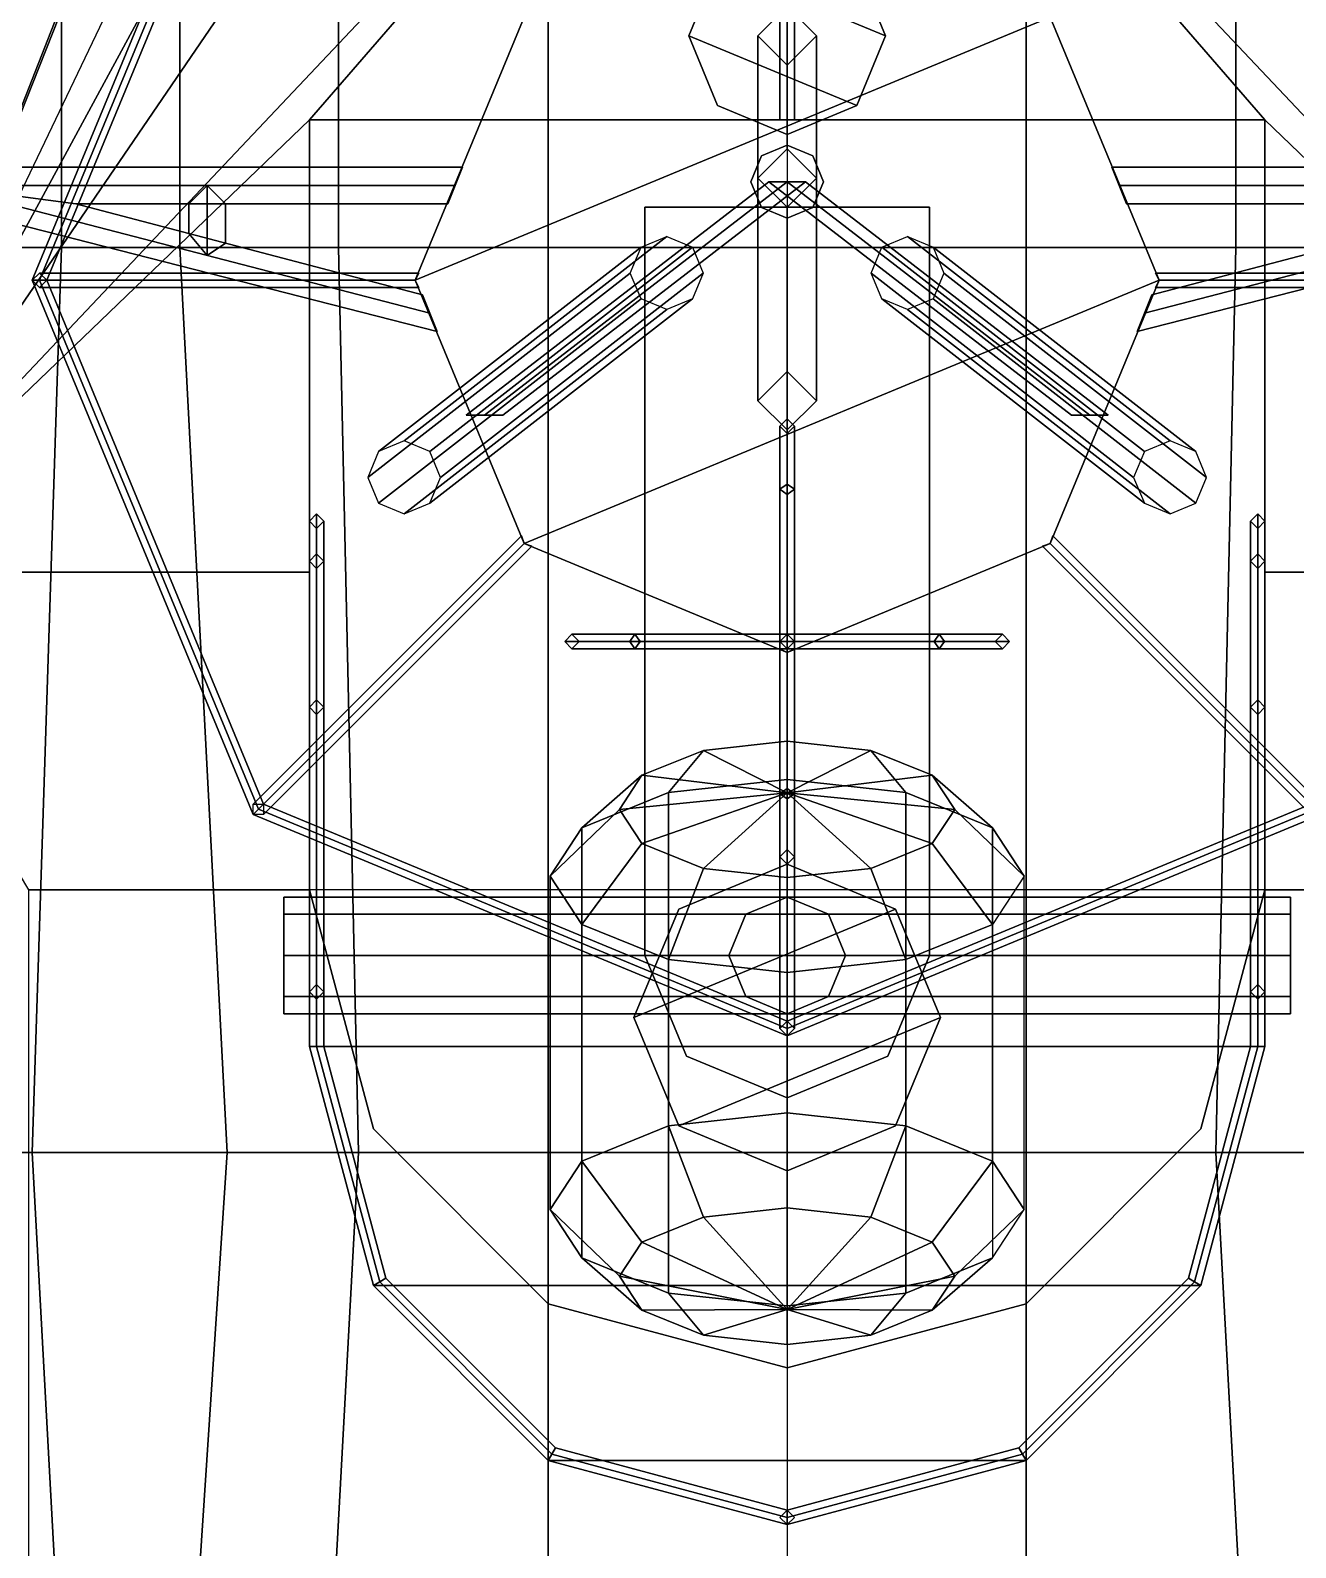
# Model space of a CAD drawing. Header units: millimetres. Extents: x -4.2 to 4.2, y -36.1 to 45.6.
# Drawn here: x -2.075 to 1.394, y 16.587 to 20.745 of the extents above; entities that cross this region are included whole.
import ezdxf

# ---------------------------------------------------------------- set-up
doc = ezdxf.new("R2010")
doc.units = ezdxf.units.MM
doc.layers.add('h2', color=7, linetype='Continuous')
doc.layers.add('superstructure', color=3, linetype='Continuous')

msp = doc.modelspace()

# ---------------------------------------------------------------- linework, layer by layer
at = {"color": 1}
for points in [[(-1.99, 20.15, -1.37), (-2.53, 20.15, -1.435), (-2.53, 22.61, -1.215), (-1.99, 22.61, -1.13)], [(-1.665, 20.15, -1.37), (-1.99, 20.15, -1.37), (-1.99, 22.61, -1.13), (-1.665, 22.61, -1.135)], [(-1.23, 20.15, -1.44), (-1.665, 20.15, -1.37), (-1.665, 22.61, -1.135), (-1.23, 22.61, -1.225)], [(-0.655, 20.15, -1.645), (-1.23, 20.15, -1.44), (-1.23, 22.61, -1.225), (-0.655, 22.61, -1.505)], [(0, 20.15, -1.98), (-0.655, 20.15, -1.645), (-0.655, 22.61, -1.505), (0, 22.61, -1.98)], [(-2.07, 17.67, -1.595), (-2.53, 17.67, -1.64), (-2.53, 20.15, -1.435), (-1.99, 20.15, -1.37)], [(-1.535, 17.67, -1.595), (-2.07, 17.67, -1.595), (-1.99, 20.15, -1.37), (-1.665, 20.15, -1.37)], [(-1.175, 17.67, -1.655), (-1.535, 17.67, -1.595), (-1.665, 20.15, -1.37), (-1.23, 20.15, -1.44)], [(-0.655, 17.67, -1.76), (-1.175, 17.67, -1.655), (-1.23, 20.15, -1.44), (-0.655, 20.15, -1.645)], [(0, 17.67, -1.98), (-0.655, 17.67, -1.76), (-0.655, 20.15, -1.645), (0, 20.15, -1.98)], [(-1.93, 15.1, -1.795), (-2.53, 15.1, -1.815), (-2.53, 17.67, -1.64), (-2.07, 17.67, -1.595)], [(-1.705, 15.1, -1.795), (-1.93, 15.1, -1.795), (-2.07, 17.67, -1.595), (-1.535, 17.67, -1.595)], [(-1.315, 15.1, -1.815), (-1.705, 15.1, -1.795), (-1.535, 17.67, -1.595), (-1.175, 17.67, -1.655)], [(-0.655, 15.1, -1.875), (-1.315, 15.1, -1.815), (-1.175, 17.67, -1.655), (-0.655, 17.67, -1.76)], [(0, 15.1, -1.98), (-0.655, 15.1, -1.875), (-0.655, 17.67, -1.76), (0, 17.67, -1.98)]]:
    msp.add_3dface(points, dxfattribs=at)
at = {"layer": 'h2', "color": 1}
for points in [[(0, 20.15, -1.98), (0.655, 20.15, -1.645), (0.655, 22.61, -1.505), (0, 22.61, -1.98)], [(0.655, 20.15, -1.645), (1.23, 20.15, -1.44), (1.23, 22.61, -1.225), (0.655, 22.61, -1.505)], [(1.23, 20.15, -1.44), (1.665, 20.15, -1.37), (1.665, 22.61, -1.135), (1.23, 22.61, -1.225)], [(0, 17.67, -1.98), (0.655, 17.67, -1.76), (0.655, 20.15, -1.645), (0, 20.15, -1.98)], [(0.655, 17.67, -1.76), (1.175, 17.67, -1.655), (1.23, 20.15, -1.44), (0.655, 20.15, -1.645)], [(1.175, 17.67, -1.655), (1.535, 17.67, -1.595), (1.665, 20.15, -1.37), (1.23, 20.15, -1.44)], [(0, 15.1, -1.98), (0.655, 15.1, -1.875), (0.655, 17.67, -1.76), (0, 17.67, -1.98)], [(0.655, 15.1, -1.875), (1.315, 15.1, -1.815), (1.175, 17.67, -1.655), (0.655, 17.67, -1.76)], [(1.315, 15.1, -1.815), (1.705, 15.1, -1.795), (1.535, 17.67, -1.595), (1.175, 17.67, -1.655)]]:
    msp.add_3dface(points, dxfattribs=at)
at = {"layer": 'superstructure'}
for points in [[(-1.02, 35.92, 5.76), (-1.04, 35.92, 5.74), (-2.27, 20.37, 13.3), (-2.25, 20.32, 13.35)], [(-1.04, 35.92, 5.74), (-1.02, 35.92, 5.72), (-2.25, 20.32, 13.25), (-2.27, 20.37, 13.3)], [(-1, 35.92, 5.74), (-1.02, 35.92, 5.76), (-2.25, 20.32, 13.35), (-2.23, 20.37, 13.3)], [(-1.02, 35.92, 5.72), (-1, 35.92, 5.74), (-2.23, 20.37, 13.3), (-2.25, 20.32, 13.25)], [(1.02, 35.92, 5.76), (1, 35.92, 5.74), (2.23, 20.37, 13.3), (2.25, 20.32, 13.35)], [(1, 35.92, 5.74), (1.02, 35.92, 5.72), (2.25, 20.32, 13.25), (2.23, 20.37, 13.3)], [(1.04, 35.92, 5.74), (1.02, 35.92, 5.76), (2.25, 20.32, 13.35), (2.27, 20.37, 13.3)], [(1.02, 35.92, 5.72), (1.04, 35.92, 5.74), (2.27, 20.37, 13.3), (2.25, 20.32, 13.25)], [(-2.6, 19.26, 5.69), (-1.65, 23.05, 5.69), (-1.65, 23.05, 5.69), (-2.6, 24.09, 5.69)], [(-2.6, 24.09, 5.69), (-2.6, 24.09, 5.69), (-2.6, 19.26, 5.69), (-1.22, 22.78, 5.69)], [(1.22, 22.78, 5.69), (1.22, 22.78, 5.69), (2.6, 19.26, 5.69), (2.6, 24.09, 5.69)], [(-2.6, 19.26, 5.69), (-1.36, 22.39, 5.69), (-1.36, 22.39, 5.69), (-1.65, 23.05, 5.69)], [(-1.22, 22.78, 5.69), (-1.22, 22.78, 5.69), (-2.6, 19.26, 5.69), (-0.92, 22.36, 5.69)], [(0.92, 22.36, 5.69), (0.92, 22.36, 5.69), (2.6, 19.26, 5.69), (1.22, 22.78, 5.69)], [(-2.6, 19.26, 5.69), (-1.15, 22.29, 5.69), (-1.15, 22.29, 5.69), (-1.36, 22.39, 5.69)], [(0, 20.5, 8.57), (-0.02, 20.5, 8.59), (-0.02, 22.39, 14.15), (0, 22.41, 14.15)], [(-0.02, 20.5, 8.59), (0, 20.5, 8.61), (0, 22.37, 14.15), (-0.02, 22.39, 14.15)], [(0.02, 20.5, 8.59), (0, 20.5, 8.57), (0, 22.41, 14.15), (0.02, 22.39, 14.15)], [(0, 20.5, 8.61), (0.02, 20.5, 8.59), (0.02, 22.39, 14.15), (0, 22.37, 14.15)], [(-0.92, 22.36, 5.69), (-0.92, 22.36, 5.69), (-2.6, 19.26, 5.69), (-0.62, 22.16, 5.69)], [(0.62, 22.16, 5.69), (0.62, 22.16, 5.69), (2.6, 19.26, 5.69), (0.92, 22.36, 5.69)], [(-0.62, 22.16, 5.69), (-0.62, 22.16, 5.69), (-2.6, 19.26, 5.69), (0, 22.01, 5.69)], [(0, 22.01, 5.69), (0, 22.01, 5.69), (2.6, 19.26, 5.69), (0.62, 22.16, 5.69)], [(0, 22.01, 5.69), (0, 22.01, 5.69), (-2.6, 19.26, 5.69), (-1.31, 20.5, 5.69)], [(0, 22.01, 5.69), (0, 22.01, 5.69), (-1.31, 20.5, 5.69), (1.31, 20.5, 5.69)], [(0, 22.01, 5.69), (0, 22.01, 5.69), (1.31, 20.5, 5.69), (2.6, 19.26, 5.69)], [(-2.07, 20.06, 13.99), (-2.05, 20.06, 14.01), (-1.4496, 21.5096, 14.01), (-1.4637, 21.5237, 13.99)], [(-2.05, 20.06, 13.97), (-2.07, 20.06, 13.99), (-1.4637, 21.5237, 13.99), (-1.4496, 21.5096, 13.97)], [(-2.05, 20.06, 14.01), (-2.03, 20.06, 13.99), (-1.4354, 21.4954, 13.99), (-1.4496, 21.5096, 14.01)], [(-2.03, 20.06, 13.99), (-2.05, 20.06, 13.97), (-1.4496, 21.5096, 13.97), (-1.4354, 21.4954, 13.99)], [(0, 21.08, 13.35), (-0.7212, 20.7812, 13.35), (-1.02, 20.06, 13.35), (0.7212, 20.7812, 13.35)], [(-0.1909, 20.9209, 17.73), (0.27, 20.73, 17.73), (0.1909, 20.9209, 17.73), (0, 21, 17.73)], [(-0.1909, 20.9209, 16.35), (-0.27, 20.73, 16.35), (-0.27, 20.73, 17.73), (-0.1909, 20.9209, 17.73)], [(-0.27, 20.73, 17.73), (0.1909, 20.5391, 17.73), (0.27, 20.73, 17.73), (-0.1909, 20.9209, 17.73)], [(0.27, 20.73, 16.35), (0.1909, 20.9209, 16.35), (0.1909, 20.9209, 17.73), (0.27, 20.73, 17.73)], [(0, 20.81, 16.06), (-0.08, 20.73, 16.14), (-0.08, 20.73, 16.35), (0, 20.81, 16.35)], [(0, 20.42, 16.06), (-0.08, 20.34, 16.14), (-0.08, 20.73, 16.14), (0, 20.81, 16.06)], [(0.08, 20.73, 16.14), (0, 20.81, 16.06), (0, 20.81, 16.35), (0.08, 20.73, 16.35)], [(0.08, 20.34, 16.14), (0, 20.42, 16.06), (0, 20.81, 16.06), (0.08, 20.73, 16.14)], [(-0.7212, 20.7812, 13.25), (-1.02, 20.06, 13.25), (-1.02, 20.06, 13.35), (-0.7212, 20.7812, 13.35)], [(0.7212, 20.7812, 13.35), (-1.02, 20.06, 13.35), (-0.7212, 19.3388, 13.35), (1.02, 20.06, 13.35)], [(1.02, 20.06, 13.25), (0.7212, 20.7812, 13.25), (0.7212, 20.7812, 13.35), (1.02, 20.06, 13.35)], [(-0.27, 20.73, 16.35), (-0.1909, 20.5391, 16.35), (-0.1909, 20.5391, 17.73), (-0.27, 20.73, 17.73)], [(-0.1909, 20.5391, 17.73), (0, 20.46, 17.73), (0.1909, 20.5391, 17.73), (-0.27, 20.73, 17.73)], [(-0.08, 20.73, 16.14), (0, 20.65, 16.22), (0, 20.65, 16.35), (-0.08, 20.73, 16.35)], [(-0.08, 20.34, 16.14), (0, 20.42, 16.22), (0, 20.65, 16.22), (-0.08, 20.73, 16.14)], [(0, 20.65, 16.22), (0.08, 20.73, 16.14), (0.08, 20.73, 16.35), (0, 20.65, 16.35)], [(0, 20.42, 16.22), (0.08, 20.34, 16.14), (0.08, 20.73, 16.14), (0, 20.65, 16.22)], [(0.1909, 20.5391, 16.35), (0.27, 20.73, 16.35), (0.27, 20.73, 17.73), (0.1909, 20.5391, 17.73)], [(-1.31, 20.5, 5.69), (-1.31, 20.5, 5.69), (-2.6, 19.26, 5.69), (-1.31, 19.26, 5.69)], [(-1.31, 19.26, 5.69), (-1.31, 18.39, 7.59), (-1.31, 18.39, 9.43), (-1.31, 20.5, 9.69)], [(-1.31, 20.5, 5.69), (-1.31, 19.26, 5.69), (-1.31, 20.5, 9.69)], [(1.31, 20.5, 5.69), (-1.31, 20.5, 5.69), (-1.31, 20.5, 9.69), (1.31, 20.5, 9.69)], [(-1.31, 18.39, 9.43), (-1.31, 17.96, 9.43), (-1.31, 17.96, 9.69), (-1.31, 20.5, 9.69)], [(1.31, 17.96, 9.69), (1.31, 20.5, 9.69), (-1.31, 20.5, 9.69), (-1.31, 17.96, 9.69)], [(-0.1909, 20.5391, 16.35), (0, 20.46, 16.35), (0, 20.46, 17.73), (-0.1909, 20.5391, 17.73)], [(0, 20.46, 16.35), (0.1909, 20.5391, 16.35), (0.1909, 20.5391, 17.73), (0, 20.46, 17.73)], [(1.31, 18.39, 7.59), (1.31, 19.26, 5.69), (1.31, 20.5, 9.69), (1.31, 18.39, 9.43)], [(1.31, 19.26, 5.69), (1.31, 20.5, 5.69), (1.31, 20.5, 9.69)], [(1.31, 20.5, 5.69), (1.31, 20.5, 5.69), (1.31, 19.26, 5.69), (2.6, 19.26, 5.69)], [(1.31, 17.96, 9.43), (1.31, 18.39, 9.43), (1.31, 20.5, 9.69), (1.31, 17.96, 9.69)], [(0, 20.42, 13.35), (-0.08, 20.34, 13.35), (-0.08, 20.34, 16.49), (0, 20.42, 16.49)], [(-0.08, 20.34, 16.49), (0, 20.26, 16.49), (0.08, 20.34, 16.49), (0, 20.42, 16.49)], [(0, 20.43, 9.69), (-0.0707, 20.4007, 9.69), (-0.0707, 20.4007, 13.25), (0, 20.43, 13.25)], [(0.0707, 20.4007, 9.69), (0, 20.43, 9.69), (0, 20.43, 13.25), (0.0707, 20.4007, 13.25)], [(0.08, 20.34, 13.35), (0, 20.42, 13.35), (0, 20.42, 16.49), (0.08, 20.34, 16.49)], [(-0.0707, 20.4007, 9.69), (-0.1, 20.33, 9.69), (-0.1, 20.33, 13.25), (-0.0707, 20.4007, 13.25)], [(0.1, 20.33, 9.69), (0.0707, 20.4007, 9.69), (0.0707, 20.4007, 13.25), (0.1, 20.33, 13.25)], [(-0.91, 20.32, 13.35), (-0.89, 20.37, 13.3), (-2.33, 20.37, 13.3), (-2.33, 20.32, 13.35)], [(-0.89, 20.37, 13.3), (-0.91, 20.32, 13.25), (-2.33, 20.32, 13.25), (-2.33, 20.37, 13.3)], [(0, 20.26, 14.75), (-0.08, 20.34, 14.67), (-0.08, 19.73, 14.67), (0, 19.81, 14.75)], [(-0.08, 20.34, 14.67), (0, 20.26, 14.59), (0, 19.65, 14.59), (-0.08, 19.73, 14.67)], [(-0.08, 20.34, 13.35), (0, 20.26, 13.35), (0, 20.26, 16.49), (-0.08, 20.34, 16.49)], [(-0.08, 20.34, 15.24), (0, 20.26, 15.16), (0, 19.65, 15.16), (-0.08, 19.73, 15.24)], [(0, 20.26, 15.32), (-0.08, 20.34, 15.24), (-0.08, 19.73, 15.24), (0, 19.81, 15.32)], [(0.08, 20.34, 14.67), (0, 20.26, 14.75), (0, 19.81, 14.75), (0.08, 19.73, 14.67)], [(0, 20.26, 14.59), (0.08, 20.34, 14.67), (0.08, 19.73, 14.67), (0, 19.65, 14.59)], [(0, 20.26, 13.35), (0.08, 20.34, 13.35), (0.08, 20.34, 16.49), (0, 20.26, 16.49)], [(0, 20.26, 15.16), (0.08, 20.34, 15.24), (0.08, 19.73, 15.24), (0, 19.65, 15.16)], [(0.08, 20.34, 15.24), (0, 20.26, 15.32), (0, 19.81, 15.32), (0.08, 19.73, 15.24)], [(0.91, 20.32, 13.25), (0.89, 20.37, 13.3), (2.33, 20.37, 13.3), (2.33, 20.32, 13.25)], [(0.89, 20.37, 13.3), (0.91, 20.32, 13.35), (2.33, 20.32, 13.35), (2.33, 20.37, 13.3)], [(-0.93, 20.27, 13.3), (-0.91, 20.32, 13.35), (-2.33, 20.32, 13.35), (-1.95, 20.27, 13.3)], [(-0.91, 20.32, 13.25), (-0.93, 20.27, 13.3), (-1.95, 20.27, 13.3), (-2.33, 20.32, 13.25)], [(-0.98, 19.97, 13.25), (-0.96, 19.92, 13.3), (-2.33, 20.27, 13.3), (-2.33, 20.32, 13.25)], [(-1, 20.02, 13.3), (-0.98, 19.97, 13.25), (-2.33, 20.32, 13.25), (-1.95, 20.27, 13.3)], [(-0.98, 19.97, 13.35), (-1, 20.02, 13.3), (-1.95, 20.27, 13.3), (-2.33, 20.32, 13.35)], [(-0.96, 19.92, 13.3), (-0.98, 19.97, 13.35), (-2.33, 20.32, 13.35), (-2.33, 20.27, 13.3)], [(-1.64, 20.27, 13.3), (-1.59, 20.32, 13.25), (-1.59, 20.1281, 13.25), (-1.64, 20.1884, 13.3)], [(-1.59, 20.32, 13.35), (-1.64, 20.27, 13.3), (-1.64, 20.1884, 13.3), (-1.59, 20.1281, 13.35)], [(-1.59, 20.32, 13.25), (-1.54, 20.27, 13.3), (-1.54, 20.1621, 13.3), (-1.59, 20.1281, 13.25)], [(-1.54, 20.27, 13.3), (-1.59, 20.32, 13.35), (-1.59, 20.1281, 13.35), (-1.54, 20.1621, 13.3)], [(0, 20.33, 10.84), (-0.05, 20.33, 10.79), (-0.88, 19.69, 10.79), (-0.83, 19.69, 10.84)], [(-0.05, 20.33, 10.79), (0, 20.33, 10.74), (-0.83, 19.69, 10.74), (-0.88, 19.69, 10.79)], [(0.05, 20.33, 10.79), (0, 20.33, 10.84), (-0.83, 19.69, 10.84), (-0.78, 19.69, 10.79)], [(0, 20.33, 10.74), (0.05, 20.33, 10.79), (-0.78, 19.69, 10.79), (-0.83, 19.69, 10.74)], [(-0.1, 20.33, 9.69), (-0.0707, 20.2593, 9.69), (-0.0707, 20.2593, 13.25), (-0.1, 20.33, 13.25)], [(-0.05, 20.33, 10.79), (0, 20.33, 10.74), (0.83, 19.69, 10.74), (0.78, 19.69, 10.79)], [(0, 20.33, 10.84), (-0.05, 20.33, 10.79), (0.78, 19.69, 10.79), (0.83, 19.69, 10.84)], [(0, 20.33, 10.74), (0.05, 20.33, 10.79), (0.88, 19.69, 10.79), (0.83, 19.69, 10.74)], [(0.05, 20.33, 10.79), (0, 20.33, 10.84), (0.83, 19.69, 10.84), (0.88, 19.69, 10.79)], [(0.0707, 20.2593, 9.69), (0.1, 20.33, 9.69), (0.1, 20.33, 13.25), (0.0707, 20.2593, 13.25)], [(0.91, 20.32, 13.35), (0.93, 20.27, 13.3), (1.95, 20.27, 13.3), (2.33, 20.32, 13.35)], [(0.93, 20.27, 13.3), (0.91, 20.32, 13.25), (2.33, 20.32, 13.25), (1.95, 20.27, 13.3)], [(0.98, 19.97, 13.35), (0.96, 19.92, 13.3), (2.33, 20.27, 13.3), (2.33, 20.32, 13.35)], [(0.96, 19.92, 13.3), (0.98, 19.97, 13.25), (2.33, 20.32, 13.25), (2.33, 20.27, 13.3)], [(0.98, 19.97, 13.25), (1, 20.02, 13.3), (1.95, 20.27, 13.3), (2.33, 20.32, 13.25)], [(1, 20.02, 13.3), (0.98, 19.97, 13.35), (2.33, 20.32, 13.35), (1.95, 20.27, 13.3)], [(-0.39, 20.26, 12.06), (-0.39, 18.21, 12.06), (-0.39, 18.21, 12.19), (-0.39, 20.26, 12.19)], [(0.39, 20.26, 12.19), (0.39, 20.26, 12.06), (-0.39, 20.26, 12.06), (-0.39, 20.26, 12.19)], [(0.39, 20.26, 12.06), (0.39, 18.21, 12.06), (-0.39, 18.21, 12.06), (-0.39, 20.26, 12.06)], [(-0.39, 20.26, 12.19), (-0.39, 18.21, 12.19), (0.39, 18.21, 12.19), (0.39, 20.26, 12.19)], [(-0.0707, 20.2593, 9.69), (0, 20.23, 9.69), (0, 20.23, 13.25), (-0.0707, 20.2593, 13.25)], [(0, 20.23, 9.69), (0.0707, 20.2593, 9.69), (0.0707, 20.2593, 13.25), (0, 20.23, 13.25)], [(0.39, 18.21, 12.19), (0.39, 18.21, 12.06), (0.39, 20.26, 12.06), (0.39, 20.26, 12.19)], [(-1.05, 19.62, 9.69), (-1.1207, 19.5907, 9.69), (-0.4007, 20.1507, 13.25), (-0.33, 20.18, 13.25)], [(-0.9793, 19.5907, 9.69), (-1.05, 19.62, 9.69), (-0.33, 20.18, 13.25), (-0.2593, 20.1507, 13.25)], [(1.05, 19.62, 9.69), (0.9793, 19.5907, 9.69), (0.2593, 20.1507, 13.25), (0.33, 20.18, 13.25)], [(1.1207, 19.5907, 9.69), (1.05, 19.62, 9.69), (0.33, 20.18, 13.25), (0.4007, 20.1507, 13.25)], [(-1.1207, 19.5907, 9.69), (-1.15, 19.52, 9.69), (-0.43, 20.08, 13.25), (-0.4007, 20.1507, 13.25)], [(-0.95, 19.52, 9.69), (-0.9793, 19.5907, 9.69), (-0.2593, 20.1507, 13.25), (-0.23, 20.08, 13.25)], [(0.9793, 19.5907, 9.69), (0.95, 19.52, 9.69), (0.23, 20.08, 13.25), (0.2593, 20.1507, 13.25)], [(1.15, 19.52, 9.69), (1.1207, 19.5907, 9.69), (0.4007, 20.1507, 13.25), (0.43, 20.08, 13.25)], [(-1.01, 20.08, 13.33), (-1.02, 20.06, 13.31), (-2.07, 20.06, 13.99), (-2.05, 20.08, 13.97)], [(-1.4637, 18.5963, 13.99), (-1.4496, 18.6104, 14.01), (-2.05, 20.06, 14.01), (-2.07, 20.06, 13.99)], [(-1.4496, 18.6104, 13.97), (-1.4637, 18.5963, 13.99), (-2.07, 20.06, 13.99), (-2.05, 20.06, 13.97)], [(-1.02, 20.06, 13.31), (-1.01, 20.04, 13.33), (-2.05, 20.04, 13.97), (-2.07, 20.06, 13.99)], [(-1.02, 20.06, 13.35), (-1.01, 20.08, 13.33), (-2.05, 20.08, 13.97), (-2.03, 20.06, 13.99)], [(-1.4496, 18.6104, 14.01), (-1.4354, 18.6246, 13.99), (-2.03, 20.06, 13.99), (-2.05, 20.06, 14.01)], [(-1.4354, 18.6246, 13.99), (-1.4496, 18.6104, 13.97), (-2.05, 20.06, 13.97), (-2.03, 20.06, 13.99)], [(-1.01, 20.04, 13.33), (-1.02, 20.06, 13.35), (-2.03, 20.06, 13.99), (-2.05, 20.04, 13.97)], [(-1.15, 19.52, 9.69), (-1.1207, 19.4493, 9.69), (-0.4007, 20.0093, 13.25), (-0.43, 20.08, 13.25)], [(-1.02, 20.06, 13.25), (-0.7212, 19.3388, 13.25), (-0.7212, 19.3388, 13.35), (-1.02, 20.06, 13.35)], [(-0.9793, 19.4493, 9.69), (-0.95, 19.52, 9.69), (-0.23, 20.08, 13.25), (-0.2593, 20.0093, 13.25)], [(1.02, 20.06, 13.35), (-0.7212, 19.3388, 13.35), (0, 19.04, 13.35), (0.7212, 19.3388, 13.35)], [(0.95, 19.52, 9.69), (0.9793, 19.4493, 9.69), (0.2593, 20.0093, 13.25), (0.23, 20.08, 13.25)], [(1.1207, 19.4493, 9.69), (1.15, 19.52, 9.69), (0.43, 20.08, 13.25), (0.4007, 20.0093, 13.25)], [(0.7212, 19.3388, 13.25), (1.02, 20.06, 13.25), (1.02, 20.06, 13.35), (0.7212, 19.3388, 13.35)], [(1.01, 20.08, 13.33), (1.02, 20.06, 13.35), (2.03, 20.06, 13.99), (2.05, 20.08, 13.97)], [(1.02, 20.06, 13.31), (1.01, 20.08, 13.33), (2.05, 20.08, 13.97), (2.07, 20.06, 13.99)], [(1.02, 20.06, 13.35), (1.01, 20.04, 13.33), (2.05, 20.04, 13.97), (2.03, 20.06, 13.99)], [(1.01, 20.04, 13.33), (1.02, 20.06, 13.31), (2.07, 20.06, 13.99), (2.05, 20.04, 13.97)], [(-1.1207, 19.4493, 9.69), (-1.05, 19.42, 9.69), (-0.33, 19.98, 13.25), (-0.4007, 20.0093, 13.25)], [(-1.05, 19.42, 9.69), (-0.9793, 19.4493, 9.69), (-0.2593, 20.0093, 13.25), (-0.33, 19.98, 13.25)], [(0.9793, 19.4493, 9.69), (1.05, 19.42, 9.69), (0.33, 19.98, 13.25), (0.2593, 20.0093, 13.25)], [(1.05, 19.42, 9.69), (1.1207, 19.4493, 9.69), (0.4007, 20.0093, 13.25), (0.33, 19.98, 13.25)], [(0, 19.81, 14.75), (-0.08, 19.73, 14.67), (-0.08, 19.73, 15.02), (0, 19.81, 15.02)], [(-0.08, 19.73, 15.02), (0, 19.65, 15.02), (0.08, 19.73, 15.02), (0, 19.81, 15.02)], [(0, 19.81, 15.32), (-0.08, 19.73, 15.24), (-0.08, 19.73, 15.54), (0, 19.81, 15.54)], [(-0.08, 19.73, 15.54), (0, 19.65, 15.54), (0.08, 19.73, 15.54), (0, 19.81, 15.54)], [(0.08, 19.73, 14.67), (0, 19.81, 14.75), (0, 19.81, 15.02), (0.08, 19.73, 15.02)], [(0.08, 19.73, 15.24), (0, 19.81, 15.32), (0, 19.81, 15.54), (0.08, 19.73, 15.54)], [(-0.08, 19.73, 14.67), (0, 19.65, 14.59), (0, 19.65, 15.02), (-0.08, 19.73, 15.02)], [(-0.08, 19.73, 15.24), (0, 19.65, 15.16), (0, 19.65, 15.54), (-0.08, 19.73, 15.54)], [(0, 19.65, 14.59), (0.08, 19.73, 14.67), (0.08, 19.73, 15.02), (0, 19.65, 15.02)], [(0, 19.65, 15.16), (0.08, 19.73, 15.24), (0.08, 19.73, 15.54), (0, 19.65, 15.54)], [(0, 19.5013, 13.6087), (-0.02, 19.4872, 13.6228), (-0.02, 19.66, 14.04), (0, 19.68, 14.04)], [(0, 19.68, 14.04), (-0.02, 19.66, 14.04), (-0.02, 19.4872, 14.4572), (0, 19.5013, 14.4713)], [(0.02, 19.4872, 13.6228), (0, 19.5013, 13.6087), (0, 19.68, 14.04), (0.02, 19.66, 14.04)], [(0.02, 19.66, 14.04), (0, 19.68, 14.04), (0, 19.5013, 14.4713), (0.02, 19.4872, 14.4572)], [(-0.02, 19.4872, 13.6228), (0, 19.4731, 13.6369), (0, 19.64, 14.04), (-0.02, 19.66, 14.04)], [(-0.02, 19.66, 14.04), (0, 19.64, 14.04), (0, 19.4731, 14.4431), (-0.02, 19.4872, 14.4572)], [(0, 19.4731, 13.6369), (0.02, 19.4872, 13.6228), (0.02, 19.66, 14.04), (0, 19.64, 14.04)], [(0, 19.64, 14.04), (0.02, 19.66, 14.04), (0.02, 19.4872, 14.4572), (0, 19.4731, 14.4431)], [(0, 19.07, 13.43), (-0.02, 19.07, 13.45), (-0.02, 19.4872, 13.6228), (0, 19.5013, 13.6087)], [(0, 19.5013, 14.4713), (-0.02, 19.4872, 14.4572), (-0.02, 19.07, 14.63), (0, 19.07, 14.65)], [(-0.02, 19.07, 13.45), (0, 19.07, 13.47), (0, 19.4731, 13.6369), (-0.02, 19.4872, 13.6228)], [(-0.02, 19.4872, 14.4572), (0, 19.4731, 14.4431), (0, 19.07, 14.61), (-0.02, 19.07, 14.63)], [(0.02, 19.07, 13.45), (0, 19.07, 13.43), (0, 19.5013, 13.6087), (0.02, 19.4872, 13.6228)], [(0.02, 19.4872, 14.4572), (0, 19.5013, 14.4713), (0, 19.07, 14.65), (0.02, 19.07, 14.63)], [(0, 19.07, 13.47), (0.02, 19.07, 13.45), (0.02, 19.4872, 13.6228), (0, 19.4731, 13.6369)], [(0, 19.4731, 14.4431), (0.02, 19.4872, 14.4572), (0.02, 19.07, 14.63), (0, 19.07, 14.61)], [(-1.29, 19.42, 10.02), (-1.31, 19.4, 10.02), (-1.31, 19.29, 10.27), (-1.29, 19.31, 10.29)], [(-1.29, 19.42, 9.69), (-1.31, 19.4, 9.69), (-1.31, 19.4, 10.02), (-1.29, 19.42, 10.02)], [(-1.27, 19.4, 10.02), (-1.29, 19.42, 10.02), (-1.29, 19.31, 10.29), (-1.27, 19.29, 10.27)], [(-1.27, 19.4, 9.69), (-1.29, 19.42, 9.69), (-1.29, 19.42, 10.02), (-1.27, 19.4, 10.02)], [(1.29, 19.42, 10.02), (1.27, 19.4, 10.02), (1.27, 19.29, 10.27), (1.29, 19.31, 10.29)], [(1.29, 19.42, 9.69), (1.27, 19.4, 9.69), (1.27, 19.4, 10.02), (1.29, 19.42, 10.02)], [(1.31, 19.4, 10.02), (1.29, 19.42, 10.02), (1.29, 19.31, 10.29), (1.31, 19.29, 10.27)], [(1.31, 19.4, 9.69), (1.29, 19.42, 9.69), (1.29, 19.42, 10.02), (1.31, 19.4, 10.02)], [(-1.31, 19.4, 10.02), (-1.29, 19.38, 10.02), (-1.29, 19.27, 10.25), (-1.31, 19.29, 10.27)], [(-1.31, 19.4, 9.69), (-1.29, 19.38, 9.69), (-1.29, 19.38, 10.02), (-1.31, 19.4, 10.02)], [(-1.29, 19.38, 10.02), (-1.27, 19.4, 10.02), (-1.27, 19.29, 10.27), (-1.29, 19.27, 10.25)], [(-1.29, 19.38, 9.69), (-1.27, 19.4, 9.69), (-1.27, 19.4, 10.02), (-1.29, 19.38, 10.02)], [(1.27, 19.4, 10.02), (1.29, 19.38, 10.02), (1.29, 19.27, 10.25), (1.27, 19.29, 10.27)], [(1.27, 19.4, 9.69), (1.29, 19.38, 9.69), (1.29, 19.38, 10.02), (1.27, 19.4, 10.02)], [(1.29, 19.38, 10.02), (1.31, 19.4, 10.02), (1.31, 19.29, 10.27), (1.29, 19.27, 10.25)], [(1.29, 19.38, 9.69), (1.31, 19.4, 9.69), (1.31, 19.4, 10.02), (1.29, 19.38, 10.02)], [(-0.7212, 19.3388, 13.35), (-0.7283, 19.36, 13.33), (-1.4637, 18.6246, 13.97), (-1.4354, 18.6246, 13.99)], [(-0.7283, 19.36, 13.33), (-0.7212, 19.3388, 13.31), (-1.4637, 18.5963, 13.99), (-1.4637, 18.6246, 13.97)], [(-0.7212, 19.3388, 13.31), (-0.7, 19.3317, 13.33), (-1.4354, 18.5963, 13.97), (-1.4637, 18.5963, 13.99)], [(-0.7, 19.3317, 13.33), (-0.7212, 19.3388, 13.35), (-1.4354, 18.6246, 13.99), (-1.4354, 18.5963, 13.97)], [(-0.7212, 19.3388, 13.25), (0, 19.04, 13.25), (0, 19.04, 13.35), (-0.7212, 19.3388, 13.35)], [(0, 19.04, 13.25), (0.7212, 19.3388, 13.25), (0.7212, 19.3388, 13.35), (0, 19.04, 13.35)], [(0.7212, 19.3388, 13.35), (0.7, 19.3317, 13.33), (1.4354, 18.5963, 13.97), (1.4354, 18.6246, 13.99)], [(0.7, 19.3317, 13.33), (0.7212, 19.3388, 13.31), (1.4637, 18.5963, 13.99), (1.4354, 18.5963, 13.97)], [(0.7283, 19.36, 13.33), (0.7212, 19.3388, 13.35), (1.4354, 18.6246, 13.99), (1.4637, 18.6246, 13.97)], [(0.7212, 19.3388, 13.31), (0.7283, 19.36, 13.33), (1.4637, 18.6246, 13.97), (1.4637, 18.5963, 13.99)], [(-1.29, 19.31, 10.29), (-1.31, 19.29, 10.27), (-1.31, 17.96, 10.27), (-1.29, 17.96, 10.29)], [(-1.27, 19.29, 10.27), (-1.29, 19.31, 10.29), (-1.29, 17.96, 10.29), (-1.27, 17.96, 10.27)], [(1.29, 19.31, 10.29), (1.27, 19.29, 10.27), (1.27, 17.96, 10.27), (1.29, 17.96, 10.29)], [(1.31, 19.29, 10.27), (1.29, 19.31, 10.29), (1.29, 17.96, 10.29), (1.31, 17.96, 10.27)], [(-1.31, 18.39, 7.59), (-1.31, 19.26, 5.69), (-2.6, 19.26, 5.69), (-2.08, 18.39, 7.59)], [(-1.31, 19.29, 10.27), (-1.29, 19.27, 10.25), (-1.29, 17.96, 10.25), (-1.31, 17.96, 10.27)], [(-1.29, 19.27, 10.25), (-1.27, 19.29, 10.27), (-1.27, 17.96, 10.27), (-1.29, 17.96, 10.25)], [(1.27, 19.29, 10.27), (1.29, 19.27, 10.25), (1.29, 17.96, 10.25), (1.27, 17.96, 10.27)], [(1.29, 19.27, 10.25), (1.31, 19.29, 10.27), (1.31, 17.96, 10.27), (1.29, 17.96, 10.25)], [(2.08, 18.39, 7.59), (2.6, 19.26, 5.69), (1.31, 19.26, 5.69), (1.31, 18.39, 7.59)], [(-0.4172, 19.09, 13.6228), (-0.4313, 19.07, 13.6087), (-0.61, 19.07, 14.04), (-0.59, 19.09, 14.04)], [(-0.59, 19.09, 14.04), (-0.61, 19.07, 14.04), (-0.4313, 19.07, 14.4713), (-0.4172, 19.09, 14.4572)], [(-0.4031, 19.07, 13.6369), (-0.4172, 19.09, 13.6228), (-0.59, 19.09, 14.04), (-0.57, 19.07, 14.04)], [(-0.57, 19.07, 14.04), (-0.59, 19.09, 14.04), (-0.4172, 19.09, 14.4572), (-0.4031, 19.07, 14.4431)], [(0, 19.09, 13.45), (0, 19.07, 13.43), (-0.4313, 19.07, 13.6087), (-0.4172, 19.09, 13.6228)], [(-0.4172, 19.09, 14.4572), (-0.4313, 19.07, 14.4713), (0, 19.07, 14.65), (0, 19.09, 14.63)], [(0, 19.07, 13.47), (0, 19.09, 13.45), (-0.4172, 19.09, 13.6228), (-0.4031, 19.07, 13.6369)], [(-0.4031, 19.07, 14.4431), (-0.4172, 19.09, 14.4572), (0, 19.09, 14.63), (0, 19.07, 14.61)], [(0, 19.09, 13.35), (-0.02, 19.07, 13.35), (-0.02, 19.07, 13.4383), (0, 19.09, 13.4383)], [(0.02, 19.07, 13.35), (0, 19.09, 13.35), (0, 19.09, 13.4383), (0.02, 19.07, 13.4383)], [(0.4031, 19.07, 13.6369), (0.4172, 19.09, 13.6228), (0, 19.09, 13.45), (0, 19.07, 13.47)], [(0.4172, 19.09, 13.6228), (0.4313, 19.07, 13.6087), (0, 19.07, 13.43), (0, 19.09, 13.45)], [(0, 19.07, 14.61), (0, 19.09, 14.63), (0.4172, 19.09, 14.4572), (0.4031, 19.07, 14.4431)], [(0, 19.09, 14.63), (0, 19.07, 14.65), (0.4313, 19.07, 14.4713), (0.4172, 19.09, 14.4572)], [(0.57, 19.07, 14.04), (0.59, 19.09, 14.04), (0.4172, 19.09, 13.6228), (0.4031, 19.07, 13.6369)], [(0.4031, 19.07, 14.4431), (0.4172, 19.09, 14.4572), (0.59, 19.09, 14.04), (0.57, 19.07, 14.04)], [(0.59, 19.09, 14.04), (0.61, 19.07, 14.04), (0.4313, 19.07, 13.6087), (0.4172, 19.09, 13.6228)], [(0.4172, 19.09, 14.4572), (0.4313, 19.07, 14.4713), (0.61, 19.07, 14.04), (0.59, 19.09, 14.04)], [(-0.4313, 19.07, 13.6087), (-0.4172, 19.05, 13.6228), (-0.59, 19.05, 14.04), (-0.61, 19.07, 14.04)], [(-0.61, 19.07, 14.04), (-0.59, 19.05, 14.04), (-0.4172, 19.05, 14.4572), (-0.4313, 19.07, 14.4713)], [(-0.4172, 19.05, 13.6228), (-0.4031, 19.07, 13.6369), (-0.57, 19.07, 14.04), (-0.59, 19.05, 14.04)], [(-0.59, 19.05, 14.04), (-0.57, 19.07, 14.04), (-0.4031, 19.07, 14.4431), (-0.4172, 19.05, 14.4572)], [(0, 19.07, 13.43), (0, 19.05, 13.45), (-0.4172, 19.05, 13.6228), (-0.4313, 19.07, 13.6087)], [(-0.4313, 19.07, 14.4713), (-0.4172, 19.05, 14.4572), (0, 19.05, 14.63), (0, 19.07, 14.65)], [(0, 19.05, 13.45), (0, 19.07, 13.47), (-0.4031, 19.07, 13.6369), (-0.4172, 19.05, 13.6228)], [(-0.4172, 19.05, 14.4572), (-0.4031, 19.07, 14.4431), (0, 19.07, 14.61), (0, 19.05, 14.63)], [(-0.02, 19.07, 13.35), (0, 19.05, 13.35), (0, 19.05, 13.4383), (-0.02, 19.07, 13.4383)], [(-0.02, 18.6528, 13.6228), (0, 18.6669, 13.6369), (0, 19.07, 13.47), (-0.02, 19.07, 13.45)], [(0, 18.6387, 13.6087), (-0.02, 18.6528, 13.6228), (-0.02, 19.07, 13.45), (0, 19.07, 13.43)], [(-0.02, 19.07, 14.63), (0, 19.07, 14.61), (0, 18.6669, 14.4431), (-0.02, 18.6528, 14.4572)], [(0, 19.07, 14.65), (-0.02, 19.07, 14.63), (-0.02, 18.6528, 14.4572), (0, 18.6387, 14.4713)], [(0, 19.04, 13.35), (-0.02, 19.05, 13.33), (-0.02, 18.01, 13.97), (0, 18.03, 13.99)], [(-0.02, 19.05, 13.33), (0, 19.04, 13.31), (0, 17.99, 13.99), (-0.02, 18.01, 13.97)], [(0, 19.05, 13.35), (0.02, 19.07, 13.35), (0.02, 19.07, 13.4383), (0, 19.05, 13.4383)], [(0, 18.6669, 13.6369), (0.02, 18.6528, 13.6228), (0.02, 19.07, 13.45), (0, 19.07, 13.47)], [(0.02, 18.6528, 13.6228), (0, 18.6387, 13.6087), (0, 19.07, 13.43), (0.02, 19.07, 13.45)], [(0, 19.07, 14.61), (0.02, 19.07, 14.63), (0.02, 18.6528, 14.4572), (0, 18.6669, 14.4431)], [(0.02, 19.07, 14.63), (0, 19.07, 14.65), (0, 18.6387, 14.4713), (0.02, 18.6528, 14.4572)], [(0.4172, 19.05, 13.6228), (0.4031, 19.07, 13.6369), (0, 19.07, 13.47), (0, 19.05, 13.45)], [(0.4313, 19.07, 13.6087), (0.4172, 19.05, 13.6228), (0, 19.05, 13.45), (0, 19.07, 13.43)], [(0, 19.05, 14.63), (0, 19.07, 14.61), (0.4031, 19.07, 14.4431), (0.4172, 19.05, 14.4572)], [(0, 19.07, 14.65), (0, 19.05, 14.63), (0.4172, 19.05, 14.4572), (0.4313, 19.07, 14.4713)], [(0.02, 19.05, 13.33), (0, 19.04, 13.35), (0, 18.03, 13.99), (0.02, 18.01, 13.97)], [(0, 19.04, 13.31), (0.02, 19.05, 13.33), (0.02, 18.01, 13.97), (0, 17.99, 13.99)], [(0.59, 19.05, 14.04), (0.57, 19.07, 14.04), (0.4031, 19.07, 13.6369), (0.4172, 19.05, 13.6228)], [(0.4172, 19.05, 14.4572), (0.4031, 19.07, 14.4431), (0.57, 19.07, 14.04), (0.59, 19.05, 14.04)], [(0.61, 19.07, 14.04), (0.59, 19.05, 14.04), (0.4172, 19.05, 13.6228), (0.4313, 19.07, 13.6087)], [(0.4313, 19.07, 14.4713), (0.4172, 19.05, 14.4572), (0.59, 19.05, 14.04), (0.61, 19.07, 14.04)], [(-1.29, 18.91, 9.69), (-1.31, 18.89, 9.69), (-1.31, 18.89, 10.27), (-1.29, 18.91, 10.25)], [(-1.31, 18.89, 9.69), (-1.29, 18.87, 9.69), (-1.29, 18.87, 10.25), (-1.31, 18.89, 10.27)], [(-1.27, 18.89, 9.69), (-1.29, 18.91, 9.69), (-1.29, 18.91, 10.25), (-1.27, 18.89, 10.27)], [(-1.29, 18.87, 9.69), (-1.27, 18.89, 9.69), (-1.27, 18.89, 10.27), (-1.29, 18.87, 10.25)], [(1.29, 18.91, 9.69), (1.27, 18.89, 9.69), (1.27, 18.89, 10.27), (1.29, 18.91, 10.25)], [(1.27, 18.89, 9.69), (1.29, 18.87, 9.69), (1.29, 18.87, 10.25), (1.27, 18.89, 10.27)], [(1.31, 18.89, 9.69), (1.29, 18.91, 9.69), (1.29, 18.91, 10.25), (1.31, 18.89, 10.27)], [(1.29, 18.87, 9.69), (1.31, 18.89, 9.69), (1.31, 18.89, 10.27), (1.29, 18.87, 10.25)], [(0, 18.6917, 11.3752), (0, 18.7969, 11.1199), (-0.2298, 18.7719, 11.0636), (-0.325, 18.6562, 11.2956)], [(0, 18.7969, 11.1199), (0, 18.6557, 10.6797), (0, 18.6557, 10.6797), (-0.2298, 18.7719, 11.0636)], [(0.325, 18.6562, 11.2956), (0.2298, 18.7719, 11.0636), (0, 18.7969, 11.1199), (0, 18.6917, 11.3752)], [(0.2298, 18.7719, 11.0636), (0, 18.6557, 10.6797), (0, 18.6557, 10.6797), (0, 18.7969, 11.1199)], [(-0.325, 18.6562, 11.2956), (-0.2298, 18.7719, 11.0636), (-0.398, 18.7035, 10.9099), (-0.5629, 18.5595, 11.0782)], [(-0.2298, 18.7719, 11.0636), (0, 18.6557, 10.6797), (0, 18.6557, 10.6797), (-0.398, 18.7035, 10.9099)], [(0.398, 18.7035, 10.9099), (0, 18.6557, 10.6797), (0, 18.6557, 10.6797), (0.2298, 18.7719, 11.0636)], [(0.5629, 18.5595, 11.0782), (0.398, 18.7035, 10.9099), (0.2298, 18.7719, 11.0636), (0.325, 18.6562, 11.2956)], [(-0.5629, 18.5595, 11.0782), (-0.398, 18.7035, 10.9099), (-0.4596, 18.61, 10.7), (-0.65, 18.4273, 10.7813)], [(-0.398, 18.7035, 10.9099), (0, 18.6557, 10.6797), (0, 18.6557, 10.6797), (-0.4596, 18.61, 10.7)], [(0.4596, 18.61, 10.7), (0, 18.6557, 10.6797), (0, 18.6557, 10.6797), (0.398, 18.7035, 10.9099)], [(0.65, 18.4273, 10.7813), (0.4596, 18.61, 10.7), (0.398, 18.7035, 10.9099), (0.5629, 18.5595, 11.0782)], [(-0.4596, 18.61, 10.7), (0, 18.6557, 10.6797), (0, 18.6557, 10.6797), (-0.398, 18.5165, 10.4901)], [(-0.398, 18.5165, 10.4901), (0, 18.6557, 10.6797), (0, 18.6557, 10.6797), (-0.2298, 18.4481, 10.3364)], [(-0.2298, 18.4481, 10.3364), (0, 18.6557, 10.6797), (0, 18.6557, 10.6797), (0, 18.4231, 10.2801)], [(-0.02, 18.48, 14.04), (0, 18.5, 14.04), (0, 18.6669, 13.6369), (-0.02, 18.6528, 13.6228)], [(-0.02, 18.6528, 14.4572), (0, 18.6669, 14.4431), (0, 18.5, 14.04), (-0.02, 18.48, 14.04)], [(0, 18.46, 14.04), (-0.02, 18.48, 14.04), (-0.02, 18.6528, 13.6228), (0, 18.6387, 13.6087)], [(0, 18.6387, 14.4713), (-0.02, 18.6528, 14.4572), (-0.02, 18.48, 14.04), (0, 18.46, 14.04)], [(0, 18.5, 14.04), (0.02, 18.48, 14.04), (0.02, 18.6528, 13.6228), (0, 18.6669, 13.6369)], [(0, 18.6669, 14.4431), (0.02, 18.6528, 14.4572), (0.02, 18.48, 14.04), (0, 18.5, 14.04)], [(0, 18.4231, 10.2801), (0, 18.6557, 10.6797), (0, 18.6557, 10.6797), (0.2298, 18.4481, 10.3364)], [(0.2298, 18.4481, 10.3364), (0, 18.6557, 10.6797), (0, 18.6557, 10.6797), (0.398, 18.5165, 10.4901)], [(0.398, 18.5165, 10.4901), (0, 18.6557, 10.6797), (0, 18.6557, 10.6797), (0.4596, 18.61, 10.7)], [(0.02, 18.48, 14.04), (0, 18.46, 14.04), (0, 18.6387, 13.6087), (0.02, 18.6528, 13.6228)], [(0.02, 18.6528, 14.4572), (0, 18.6387, 14.4713), (0, 18.46, 14.04), (0.02, 18.48, 14.04)], [(0, 17.99, 13.99), (0, 18.01, 14.01), (-1.4496, 18.6104, 14.01), (-1.4637, 18.5963, 13.99)], [(0, 18.01, 13.97), (0, 17.99, 13.99), (-1.4637, 18.5963, 13.99), (-1.4496, 18.6104, 13.97)], [(0, 18.01, 14.01), (0, 18.03, 13.99), (-1.4354, 18.6246, 13.99), (-1.4496, 18.6104, 14.01)], [(0, 18.03, 13.99), (0, 18.01, 13.97), (-1.4496, 18.6104, 13.97), (-1.4354, 18.6246, 13.99)], [(-0.65, 18.4273, 10.7813), (-0.4596, 18.61, 10.7), (-0.398, 18.5165, 10.4901), (-0.5629, 18.2951, 10.4844)], [(1.4496, 18.6104, 14.01), (1.4354, 18.6246, 13.99), (0, 18.03, 13.99), (0, 18.01, 14.01)], [(1.4354, 18.6246, 13.99), (1.4496, 18.6104, 13.97), (0, 18.01, 13.97), (0, 18.03, 13.99)], [(1.4637, 18.5963, 13.99), (1.4496, 18.6104, 14.01), (0, 18.01, 14.01), (0, 17.99, 13.99)], [(1.4496, 18.6104, 13.97), (1.4637, 18.5963, 13.99), (0, 17.99, 13.99), (0, 18.01, 13.97)], [(0.5629, 18.2951, 10.4844), (0.398, 18.5165, 10.4901), (0.4596, 18.61, 10.7), (0.65, 18.4273, 10.7813)], [(-0.5629, 18.2951, 10.4844), (-0.398, 18.5165, 10.4901), (-0.2298, 18.4481, 10.3364), (-0.325, 18.1983, 10.2671)], [(0.325, 18.1983, 10.2671), (0.2298, 18.4481, 10.3364), (0.398, 18.5165, 10.4901), (0.5629, 18.2951, 10.4844)], [(0, 18.46, 10.19), (-0.297, 18.337, 10.19), (-0.42, 18.04, 10.19), (0.297, 18.337, 10.19)], [(-0.325, 18.1983, 10.2671), (-0.2298, 18.4481, 10.3364), (0, 18.4231, 10.2801), (0, 18.1629, 10.1875)], [(0, 18.46, 9.69), (-0.297, 18.337, 9.69), (-0.297, 18.337, 10.19), (0, 18.46, 10.19)], [(0.297, 18.337, 9.69), (0, 18.46, 9.69), (0, 18.46, 10.19), (0.297, 18.337, 10.19)], [(0, 18.1629, 10.1875), (0, 18.4231, 10.2801), (0.2298, 18.4481, 10.3364), (0.325, 18.1983, 10.2671)], [(2.08, 14.29, 7.59), (2.08, 18.39, 7.59), (-2.08, 18.39, 7.59), (-2.08, 14.29, 7.59)], [(-1.31, 18.39, 7.59), (-1.1345, 17.735, 7.59), (-1.1345, 17.735, 9.43), (-1.31, 18.39, 9.43)], [(1.1345, 17.735, 7.59), (1.31, 18.39, 7.59), (1.31, 18.39, 9.43), (1.1345, 17.735, 9.43)], [(1.38, 18.3231, 13.0631), (1.38, 18.37, 12.95), (-1.38, 18.37, 12.95), (-1.38, 18.3231, 13.0631)], [(1.38, 18.37, 12.95), (1.38, 18.3231, 12.8369), (-1.38, 18.3231, 12.8369), (-1.38, 18.37, 12.95)], [(-1.38, 18.05, 12.95), (-1.38, 18.3231, 13.0631), (-1.38, 18.37, 12.95), (-1.38, 18.0969, 12.8369)], [(-1.38, 18.0969, 12.8369), (-1.38, 18.37, 12.95), (-1.38, 18.3231, 12.8369), (-1.38, 18.21, 12.79)], [(-0.1131, 18.3231, 12.8369), (0, 18.37, 12.95), (0, 18.37, 12.19), (-0.1131, 18.3231, 12.19)], [(0, 18.37, 12.95), (0.1131, 18.3231, 12.8369), (0.1131, 18.3231, 12.19), (0, 18.37, 12.19)], [(1.38, 18.0969, 13.0631), (1.38, 18.37, 12.95), (1.38, 18.3231, 13.0631), (1.38, 18.21, 13.11)], [(1.38, 18.05, 12.95), (1.38, 18.3231, 12.8369), (1.38, 18.37, 12.95), (1.38, 18.0969, 13.0631)], [(1.38, 18.21, 13.11), (1.38, 18.3231, 13.0631), (-1.38, 18.3231, 13.0631), (-1.38, 18.21, 13.11)], [(1.38, 18.3231, 12.8369), (1.38, 18.21, 12.79), (-1.38, 18.21, 12.79), (-1.38, 18.3231, 12.8369)], [(-1.38, 18.0969, 13.0631), (-1.38, 18.21, 13.11), (-1.38, 18.3231, 13.0631), (-1.38, 18.05, 12.95)], [(-0.297, 18.337, 9.69), (-0.42, 18.04, 9.69), (-0.42, 18.04, 10.19), (-0.297, 18.337, 10.19)], [(0.297, 18.337, 10.19), (-0.42, 18.04, 10.19), (-0.297, 17.743, 10.19), (0.42, 18.04, 10.19)], [(-0.16, 18.21, 12.79), (-0.1131, 18.3231, 12.8369), (-0.1131, 18.3231, 12.19), (-0.16, 18.21, 12.19)], [(0.1131, 18.3231, 12.8369), (0.16, 18.21, 12.79), (0.16, 18.21, 12.19), (0.1131, 18.3231, 12.19)], [(0.42, 18.04, 9.69), (0.297, 18.337, 9.69), (0.297, 18.337, 10.19), (0.42, 18.04, 10.19)], [(1.38, 18.0969, 12.8369), (1.38, 18.21, 12.79), (1.38, 18.3231, 12.8369), (1.38, 18.05, 12.95)], [(1.38, 18.0969, 13.0631), (1.38, 18.21, 13.11), (-1.38, 18.21, 13.11), (-1.38, 18.0969, 13.0631)], [(1.38, 18.21, 12.79), (1.38, 18.0969, 12.8369), (-1.38, 18.0969, 12.8369), (-1.38, 18.21, 12.79)], [(-0.39, 18.21, 12.06), (-0.2758, 17.9342, 12.06), (-0.2758, 17.9342, 12.19), (-0.39, 18.21, 12.19)], [(-0.1131, 18.0969, 12.8369), (-0.16, 18.21, 12.79), (-0.16, 18.21, 12.19), (-0.1131, 18.0969, 12.19)], [(0.16, 18.21, 12.79), (0.1131, 18.0969, 12.8369), (0.1131, 18.0969, 12.19), (0.16, 18.21, 12.19)], [(0.2758, 17.9342, 12.06), (0.39, 18.21, 12.06), (0.39, 18.21, 12.19), (0.2758, 17.9342, 12.19)], [(-1.29, 18.13, 9.69), (-1.31, 18.11, 9.69), (-1.31, 18.11, 10.27), (-1.29, 18.13, 10.25)], [(-1.27, 18.11, 9.69), (-1.29, 18.13, 9.69), (-1.29, 18.13, 10.25), (-1.27, 18.11, 10.27)], [(1.29, 18.13, 9.69), (1.27, 18.11, 9.69), (1.27, 18.11, 10.27), (1.29, 18.13, 10.25)], [(1.31, 18.11, 9.69), (1.29, 18.13, 9.69), (1.29, 18.13, 10.25), (1.31, 18.11, 10.27)], [(1.38, 18.05, 12.95), (1.38, 18.0969, 13.0631), (-1.38, 18.0969, 13.0631), (-1.38, 18.05, 12.95)], [(1.38, 18.0969, 12.8369), (1.38, 18.05, 12.95), (-1.38, 18.05, 12.95), (-1.38, 18.0969, 12.8369)], [(-1.31, 18.11, 9.69), (-1.29, 18.09, 9.69), (-1.29, 18.09, 10.25), (-1.31, 18.11, 10.27)], [(-1.29, 18.09, 9.69), (-1.27, 18.11, 9.69), (-1.27, 18.11, 10.27), (-1.29, 18.09, 10.25)], [(0, 18.05, 12.95), (-0.1131, 18.0969, 12.8369), (-0.1131, 18.0969, 12.19), (0, 18.05, 12.19)], [(0.1131, 18.0969, 12.8369), (0, 18.05, 12.95), (0, 18.05, 12.19), (0.1131, 18.0969, 12.19)], [(1.27, 18.11, 9.69), (1.29, 18.09, 9.69), (1.29, 18.09, 10.25), (1.27, 18.11, 10.27)], [(1.29, 18.09, 9.69), (1.31, 18.11, 9.69), (1.31, 18.11, 10.27), (1.29, 18.09, 10.25)], [(-0.42, 18.04, 9.69), (-0.297, 17.743, 9.69), (-0.297, 17.743, 10.19), (-0.42, 18.04, 10.19)], [(0.42, 18.04, 10.19), (-0.297, 17.743, 10.19), (0, 17.62, 10.19), (0.297, 17.743, 10.19)], [(0.297, 17.743, 9.69), (0.42, 18.04, 9.69), (0.42, 18.04, 10.19), (0.297, 17.743, 10.19)], [(-1.31, 17.96, 9.43), (-1.1345, 17.305, 9.43), (-1.1345, 17.305, 9.69), (-1.31, 17.96, 9.69)], [(1.1345, 17.305, 9.69), (1.31, 17.96, 9.69), (-1.31, 17.96, 9.69), (-1.1345, 17.305, 9.69)], [(-1.1345, 17.305, 10.27), (-1.1172, 17.315, 10.29), (-1.29, 17.96, 10.29), (-1.31, 17.96, 10.27)], [(-1.1172, 17.315, 10.25), (-1.1345, 17.305, 10.27), (-1.31, 17.96, 10.27), (-1.29, 17.96, 10.25)], [(-1.1172, 17.315, 10.29), (-1.0999, 17.325, 10.27), (-1.27, 17.96, 10.27), (-1.29, 17.96, 10.29)], [(-1.0999, 17.325, 10.27), (-1.1172, 17.315, 10.25), (-1.29, 17.96, 10.25), (-1.27, 17.96, 10.27)], [(-0.2758, 17.9342, 12.06), (0, 17.82, 12.06), (0, 17.82, 12.19), (-0.2758, 17.9342, 12.19)], [(0, 17.82, 12.06), (0.2758, 17.9342, 12.06), (0.2758, 17.9342, 12.19), (0, 17.82, 12.19)], [(1.29, 17.96, 10.29), (1.27, 17.96, 10.27), (1.0999, 17.325, 10.27), (1.1172, 17.315, 10.29)], [(1.27, 17.96, 10.27), (1.29, 17.96, 10.25), (1.1172, 17.315, 10.25), (1.0999, 17.325, 10.27)], [(1.31, 17.96, 10.27), (1.29, 17.96, 10.29), (1.1172, 17.315, 10.29), (1.1345, 17.305, 10.27)], [(1.29, 17.96, 10.25), (1.31, 17.96, 10.27), (1.1345, 17.305, 10.27), (1.1172, 17.315, 10.25)], [(1.1345, 17.305, 9.43), (1.31, 17.96, 9.43), (1.31, 17.96, 9.69), (1.1345, 17.305, 9.69)], [(0, 17.518, 11.6893), (0, 17.7781, 11.7819), (-0.325, 17.7427, 11.7023), (-0.2298, 17.4929, 11.6331)], [(0.2298, 17.4929, 11.6331), (0.325, 17.7427, 11.7023), (0, 17.7781, 11.7819), (0, 17.518, 11.6893)], [(-1.1345, 17.735, 7.59), (-0.655, 17.2555, 7.59), (-0.655, 17.2555, 9.43), (-1.1345, 17.735, 9.43)], [(-0.2298, 17.4929, 11.6331), (-0.325, 17.7427, 11.7023), (-0.5629, 17.6459, 11.485), (-0.398, 17.4245, 11.4794)], [(-0.297, 17.743, 9.69), (0, 17.62, 9.69), (0, 17.62, 10.19), (-0.297, 17.743, 10.19)], [(0, 17.62, 9.69), (0.297, 17.743, 9.69), (0.297, 17.743, 10.19), (0, 17.62, 10.19)], [(0.398, 17.4245, 11.4794), (0.5629, 17.6459, 11.485), (0.325, 17.7427, 11.7023), (0.2298, 17.4929, 11.6331)], [(0.655, 17.2555, 7.59), (1.1345, 17.735, 7.59), (1.1345, 17.735, 9.43), (0.655, 17.2555, 9.43)], [(-0.398, 17.4245, 11.4794), (-0.5629, 17.6459, 11.485), (-0.65, 17.5137, 11.1881), (-0.4596, 17.331, 11.2694)], [(0.4596, 17.331, 11.2694), (0.65, 17.5137, 11.1881), (0.5629, 17.6459, 11.485), (0.398, 17.4245, 11.4794)], [(-0.4596, 17.331, 11.2694), (-0.65, 17.5137, 11.1881), (-0.5629, 17.3816, 10.8912), (-0.398, 17.2376, 11.0595)], [(0, 17.2397, 11.3101), (0, 17.518, 11.6893), (-0.2298, 17.4929, 11.6331), (0, 17.2397, 11.3101)], [(0, 17.2397, 11.3101), (0.2298, 17.4929, 11.6331), (0, 17.518, 11.6893), (0, 17.2397, 11.3101)], [(0.398, 17.2376, 11.0595), (0.5629, 17.3816, 10.8912), (0.65, 17.5137, 11.1881), (0.4596, 17.331, 11.2694)], [(0, 17.2397, 11.3101), (-0.2298, 17.4929, 11.6331), (-0.398, 17.4245, 11.4794), (0, 17.2397, 11.3101)], [(0, 17.2397, 11.3101), (0.398, 17.4245, 11.4794), (0.2298, 17.4929, 11.6331), (0, 17.2397, 11.3101)], [(0, 17.2397, 11.3101), (-0.398, 17.4245, 11.4794), (-0.4596, 17.331, 11.2694), (0, 17.2397, 11.3101)], [(0, 17.2397, 11.3101), (0.4596, 17.331, 11.2694), (0.398, 17.4245, 11.4794), (0, 17.2397, 11.3101)], [(-0.398, 17.2376, 11.0595), (-0.5629, 17.3816, 10.8912), (-0.325, 17.2848, 10.6738), (-0.2298, 17.1691, 10.9058)], [(0.2298, 17.1691, 10.9058), (0.325, 17.2848, 10.6738), (0.5629, 17.3816, 10.8912), (0.398, 17.2376, 11.0595)], [(-0.655, 16.8255, 10.27), (-0.645, 16.8428, 10.29), (-1.1172, 17.315, 10.29), (-1.1345, 17.305, 10.27)], [(-0.645, 16.8428, 10.25), (-0.655, 16.8255, 10.27), (-1.1345, 17.305, 10.27), (-1.1172, 17.315, 10.25)], [(-1.1345, 17.305, 9.43), (-0.655, 16.8255, 9.43), (-0.655, 16.8255, 9.69), (-1.1345, 17.305, 9.69)], [(0.655, 16.8255, 9.69), (1.1345, 17.305, 9.69), (-1.1345, 17.305, 9.69), (-0.655, 16.8255, 9.69)], [(-0.645, 16.8428, 10.29), (-0.635, 16.8601, 10.27), (-1.0999, 17.325, 10.27), (-1.1172, 17.315, 10.29)], [(-0.635, 16.8601, 10.27), (-0.645, 16.8428, 10.25), (-1.1172, 17.315, 10.25), (-1.0999, 17.325, 10.27)], [(0, 17.2397, 11.3101), (-0.4596, 17.331, 11.2694), (-0.398, 17.2376, 11.0595), (0, 17.2397, 11.3101)], [(0, 17.2397, 11.3101), (0.398, 17.2376, 11.0595), (0.4596, 17.331, 11.2694), (0, 17.2397, 11.3101)], [(1.1172, 17.315, 10.29), (1.0999, 17.325, 10.27), (0.635, 16.8601, 10.27), (0.645, 16.8428, 10.29)], [(1.0999, 17.325, 10.27), (1.1172, 17.315, 10.25), (0.645, 16.8428, 10.25), (0.635, 16.8601, 10.27)], [(1.1345, 17.305, 10.27), (1.1172, 17.315, 10.29), (0.645, 16.8428, 10.29), (0.655, 16.8255, 10.27)], [(1.1172, 17.315, 10.25), (1.1345, 17.305, 10.27), (0.655, 16.8255, 10.27), (0.645, 16.8428, 10.25)], [(0.655, 16.8255, 9.43), (1.1345, 17.305, 9.43), (1.1345, 17.305, 9.69), (0.655, 16.8255, 9.69)], [(-0.2298, 17.1691, 10.9058), (-0.325, 17.2848, 10.6738), (0, 17.2494, 10.5943), (0, 17.1441, 10.8495)], [(0, 17.1441, 10.8495), (0, 17.2494, 10.5943), (0.325, 17.2848, 10.6738), (0.2298, 17.1691, 10.9058)], [(-0.655, 17.2555, 7.59), (0, 17.08, 7.59), (0, 17.08, 9.43), (-0.655, 17.2555, 9.43)], [(0, 17.2397, 11.3101), (-0.398, 17.2376, 11.0595), (-0.2298, 17.1691, 10.9058), (0, 17.2397, 11.3101)], [(0, 17.2397, 11.3101), (-0.2298, 17.1691, 10.9058), (0, 17.1441, 10.8495), (0, 17.2397, 11.3101)], [(0, 17.08, 7.59), (0.655, 17.2555, 7.59), (0.655, 17.2555, 9.43), (0, 17.08, 9.43)], [(0, 17.2397, 11.3101), (0, 17.1441, 10.8495), (0.2298, 17.1691, 10.9058), (0, 17.2397, 11.3101)], [(0, 17.2397, 11.3101), (0.2298, 17.1691, 10.9058), (0.398, 17.2376, 11.0595), (0, 17.2397, 11.3101)], [(0, 16.65, 10.27), (0, 16.67, 10.29), (-0.645, 16.8428, 10.29), (-0.655, 16.8255, 10.27)], [(0, 16.67, 10.25), (0, 16.65, 10.27), (-0.655, 16.8255, 10.27), (-0.645, 16.8428, 10.25)], [(0, 16.67, 10.29), (0, 16.69, 10.27), (-0.635, 16.8601, 10.27), (-0.645, 16.8428, 10.29)], [(0, 16.69, 10.27), (0, 16.67, 10.25), (-0.645, 16.8428, 10.25), (-0.635, 16.8601, 10.27)], [(0.645, 16.8428, 10.29), (0.635, 16.8601, 10.27), (0, 16.69, 10.27), (0, 16.67, 10.29)], [(0.635, 16.8601, 10.27), (0.645, 16.8428, 10.25), (0, 16.67, 10.25), (0, 16.69, 10.27)], [(0.655, 16.8255, 10.27), (0.645, 16.8428, 10.29), (0, 16.67, 10.29), (0, 16.65, 10.27)], [(0.645, 16.8428, 10.25), (0.655, 16.8255, 10.27), (0, 16.65, 10.27), (0, 16.67, 10.25)], [(-0.655, 16.8255, 9.43), (0, 16.65, 9.43), (0, 16.65, 9.69), (-0.655, 16.8255, 9.69)], [(0, 16.65, 9.69), (0.655, 16.8255, 9.69), (-0.655, 16.8255, 9.69), (0, 16.65, 9.69)], [(0, 16.65, 9.43), (0.655, 16.8255, 9.43), (0.655, 16.8255, 9.69), (0, 16.65, 9.69)], [(0, 16.69, 9.69), (-0.02, 16.67, 9.69), (-0.02, 16.67, 10.25), (0, 16.69, 10.27)], [(0.02, 16.67, 9.69), (0, 16.69, 9.69), (0, 16.69, 10.27), (0.02, 16.67, 10.25)], [(-0.02, 16.67, 9.69), (0, 16.65, 9.69), (0, 16.65, 10.27), (-0.02, 16.67, 10.25)], [(0, 16.65, 9.69), (0.02, 16.67, 9.69), (0.02, 16.67, 10.25), (0, 16.65, 10.27)]]:
    msp.add_3dface(points, dxfattribs=at)

# ---------------------------------------------------------------- meshes
mesh = msp.add_polymesh((2, 12), dxfattribs=dict(at, n_close=True))
for k, corner in enumerate([(0.65, 18.4273, 10.7813), (0.5629, 18.5595, 11.0782), (0.325, 18.6562, 11.2956), (0, 18.6917, 11.3752), (-0.325, 18.6562, 11.2956), (-0.5629, 18.5595, 11.0782), (-0.65, 18.4273, 10.7813), (-0.5629, 18.2951, 10.4844), (-0.325, 18.1983, 10.2671), (0, 18.1629, 10.1875), (0.325, 18.1983, 10.2671), (0.5629, 18.2951, 10.4844), (0.65, 17.5137, 11.1881), (0.5629, 17.6459, 11.485), (0.325, 17.7427, 11.7023), (0, 17.7781, 11.7819), (-0.325, 17.7427, 11.7023), (-0.5629, 17.6459, 11.485), (-0.65, 17.5137, 11.1881), (-0.5629, 17.3816, 10.8912), (-0.325, 17.2848, 10.6738), (0, 17.2494, 10.5943), (0.325, 17.2848, 10.6738), (0.5629, 17.3816, 10.8912)]):
    mesh.set_mesh_vertex(divmod(k, 12), corner)

doc.saveas('drawing.dxf')
